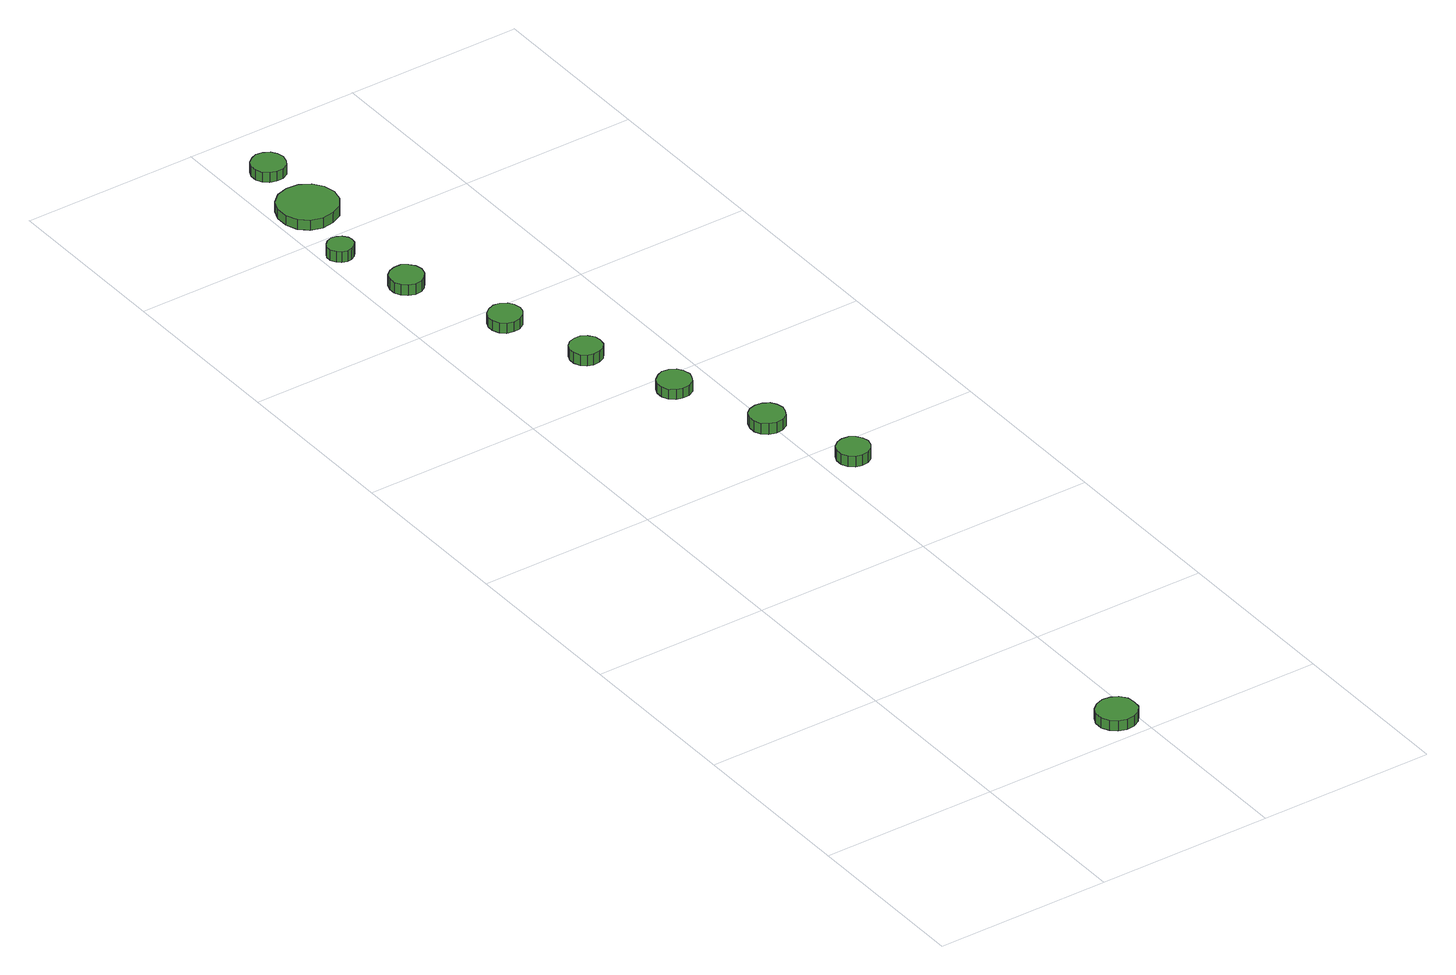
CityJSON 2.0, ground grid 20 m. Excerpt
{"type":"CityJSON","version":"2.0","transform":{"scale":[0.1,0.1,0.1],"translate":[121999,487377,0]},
"CityObjects":{
"tree1":{"type":"SolitaryVegetationObject","attributes":{"function":"something"},"geometry":[{"type":"MultiSurface","lod":"1","boundaries":[[[0,1,2,3,4,5,6,7,8,9,10,11,12,13,14]],[[15,16,17,18,19,20,21,22,23,24,25,26,27,28,29]],[[0,29,28,1]],[[1,28,27,2]],[[2,27,26,3]],[[3,26,25,4]],[[4,25,24,5]],[[5,24,23,6]],[[6,23,22,7]],[[7,22,21,8]],[[8,21,20,9]],[[9,20,19,10]],[[10,19,18,11]],[[11,18,17,12]],[[12,17,16,13]],[[13,16,15,14]],[[14,15,29,0]]]}]},
"tree2":{"type":"SolitaryVegetationObject","attributes":{"function":"something"},"geometry":[{"type":"MultiSurface","lod":"1","boundaries":[[[30,31,32,33,34,35,36,37,38,39,40,41,42,43,44]],[[45,46,47,48,49,50,51,52,53,54,55,56,57,58,59]],[[30,59,58,31]],[[31,58,57,32]],[[32,57,56,33]],[[33,56,55,34]],[[34,55,54,35]],[[35,54,53,36]],[[36,53,52,37]],[[37,52,51,38]],[[38,51,50,39]],[[39,50,49,40]],[[40,49,48,41]],[[41,48,47,42]],[[42,47,46,43]],[[43,46,45,44]],[[44,45,59,30]]]}]},
"tree3":{"type":"SolitaryVegetationObject","attributes":{"function":"something"},"geometry":[{"type":"MultiSurface","lod":"1","boundaries":[[[60,61,62,63,64,65,66,67,68,69,70,71,72,73,74]],[[75,76,77,78,79,80,81,82,83,84,85,86,87,88,89]],[[60,89,88,61]],[[61,88,87,62]],[[62,87,86,63]],[[63,86,85,64]],[[64,85,84,65]],[[65,84,83,66]],[[66,83,82,67]],[[67,82,81,68]],[[68,81,80,69]],[[69,80,79,70]],[[70,79,78,71]],[[71,78,77,72]],[[72,77,76,73]],[[73,76,75,74]],[[74,75,89,60]]]}]},
"tree4":{"type":"SolitaryVegetationObject","attributes":{"function":"something"},"geometry":[{"type":"MultiSurface","lod":"1","boundaries":[[[90,91,92,93,94,95,96,97,98,99,100,101,102,103,104]],[[105,106,107,108,109,110,111,112,113,114,115,116,117,118,119]],[[90,119,118,91]],[[91,118,117,92]],[[92,117,116,93]],[[93,116,115,94]],[[94,115,114,95]],[[95,114,113,96]],[[96,113,112,97]],[[97,112,111,98]],[[98,111,110,99]],[[99,110,109,100]],[[100,109,108,101]],[[101,108,107,102]],[[102,107,106,103]],[[103,106,105,104]],[[104,105,119,90]]]}]},
"tree5":{"type":"SolitaryVegetationObject","attributes":{"function":"something"},"geometry":[{"type":"MultiSurface","lod":"1","boundaries":[[[120,121,122,123,124,125,126,127,128,129,130,131,132,133,134]],[[135,136,137,138,139,140,141,142,143,144,145,146,147,148,149]],[[120,149,148,121]],[[121,148,147,122]],[[122,147,146,123]],[[123,146,145,124]],[[124,145,144,125]],[[125,144,143,126]],[[126,143,142,127]],[[127,142,141,128]],[[128,141,140,129]],[[129,140,139,130]],[[130,139,138,131]],[[131,138,137,132]],[[132,137,136,133]],[[133,136,135,134]],[[134,135,149,120]]]}]},
"tree6":{"type":"SolitaryVegetationObject","attributes":{"function":"something"},"geometry":[{"type":"MultiSurface","lod":"1","boundaries":[[[150,151,152,153,154,155,156,157,158,159,160,161,162,163,164]],[[165,166,167,168,169,170,171,172,173,174,175,176,177,178,179]],[[150,179,178,151]],[[151,178,177,152]],[[152,177,176,153]],[[153,176,175,154]],[[154,175,174,155]],[[155,174,173,156]],[[156,173,172,157]],[[157,172,171,158]],[[158,171,170,159]],[[159,170,169,160]],[[160,169,168,161]],[[161,168,167,162]],[[162,167,166,163]],[[163,166,165,164]],[[164,165,179,150]]]}]},
"tree7":{"type":"SolitaryVegetationObject","attributes":{"function":"something"},"geometry":[{"type":"MultiSurface","lod":"1","boundaries":[[[180,181,182,183,184,185,186,187,188,189,190,191,192,193,194]],[[195,196,197,198,199,200,201,202,203,204,205,206,207,208,209]],[[180,209,208,181]],[[181,208,207,182]],[[182,207,206,183]],[[183,206,205,184]],[[184,205,204,185]],[[185,204,203,186]],[[186,203,202,187]],[[187,202,201,188]],[[188,201,200,189]],[[189,200,199,190]],[[190,199,198,191]],[[191,198,197,192]],[[192,197,196,193]],[[193,196,195,194]],[[194,195,209,180]]]}]},
"tree8":{"type":"SolitaryVegetationObject","attributes":{"function":"something"},"geometry":[{"type":"MultiSurface","lod":"1","boundaries":[[[210,211,212,213,214,215,216,217,218,219,220,221,222,223,224]],[[225,226,227,228,229,230,231,232,233,234,235,236,237,238,239]],[[210,239,238,211]],[[211,238,237,212]],[[212,237,236,213]],[[213,236,235,214]],[[214,235,234,215]],[[215,234,233,216]],[[216,233,232,217]],[[217,232,231,218]],[[218,231,230,219]],[[219,230,229,220]],[[220,229,228,221]],[[221,228,227,222]],[[222,227,226,223]],[[223,226,225,224]],[[224,225,239,210]]]}]},
"tree9":{"type":"SolitaryVegetationObject","attributes":{"function":"something"},"geometry":[{"type":"MultiSurface","lod":"1","boundaries":[[[240,241,242,243,244,245,246,247,248,249,250,251,252,253,254]],[[255,256,257,258,259,260,261,262,263,264,265,266,267,268,269]],[[240,269,268,241]],[[241,268,267,242]],[[242,267,266,243]],[[243,266,265,244]],[[244,265,264,245]],[[245,264,263,246]],[[246,263,262,247]],[[247,262,261,248]],[[248,261,260,249]],[[249,260,259,250]],[[250,259,258,251]],[[251,258,257,252]],[[252,257,256,253]],[[253,256,255,254]],[[254,255,269,240]]]}]},
"tree10":{"type":"SolitaryVegetationObject","attributes":{"function":"something"},"geometry":[{"type":"MultiSurface","lod":"1","boundaries":[[[270,271,272,273,274,275,276,277,278,279,280,281,282,283,284]],[[285,286,287,288,289,290,291,292,293,294,295,296,297,298,299]],[[270,299,298,271]],[[271,298,297,272]],[[272,297,296,273]],[[273,296,295,274]],[[274,295,294,275]],[[275,294,293,276]],[[276,293,292,277]],[[277,292,291,278]],[[278,291,290,279]],[[279,290,289,280]],[[280,289,288,281]],[[281,288,287,282]],[[282,287,286,283]],[[283,286,285,284]],[[284,285,299,270]]]}]}
},
"vertices":[
[196,24,20],[195,33,20],[189,41,20],[181,45,20],[172,46,20],[163,43,20],[156,37,20],[152,29,20],[152,19,20],[156,11,20],[163,5,20],[172,2,20],[181,3,20],[189,7,20],[195,15,20],[195,15,8],[189,7,8],[181,3,8],[172,2,8],[163,5,8],[156,11,8],[152,19,8],[152,29,8],[156,37,8],[163,43,8],[172,46,8],[181,45,8],[189,41,8],[195,33,8],[196,24,8],
[62,1083,15],[60,1091,15],[55,1097,15],[49,1101,15],[41,1101,15],[34,1099,15],[28,1094,15],[25,1087,15],[25,1079,15],[28,1072,15],[34,1067,15],[41,1064,15],[49,1065,15],[55,1069,15],[60,1075,15],[60,1075,2],[55,1069,2],[49,1065,2],[41,1064,2],[34,1067,2],[28,1072,2],[25,1079,2],[25,1087,2],[28,1094,2],[34,1099,2],[41,1101,2],[49,1101,2],[55,1097,2],[60,1091,2],[62,1083,2],
[35,1167,15],[34,1172,15],[30,1177,15],[25,1180,15],[19,1181,15],[13,1179,15],[9,1175,15],[6,1170,15],[6,1164,15],[9,1158,15],[13,1154,15],[19,1152,15],[25,1153,15],[30,1156,15],[34,1161,15],[34,1161,2],[30,1156,2],[25,1153,2],[19,1152,2],[13,1154,2],[9,1158,2],[6,1164,2],[6,1170,2],[9,1175,2],[13,1179,2],[19,1181,2],[25,1180,2],[30,1177,2],[34,1172,2],[35,1167,2],
[105,971,13],[103,979,13],[99,985,13],[92,989,13],[85,990,13],[77,987,13],[71,982,13],[68,975,13],[68,968,13],[71,960,13],[77,955,13],[85,953,13],[92,954,13],[99,958,13],[103,964,13],[103,964,1],[99,958,1],[92,954,1],[85,953,1],[77,955,1],[71,960,1],[68,968,1],[68,975,1],[71,982,1],[77,987,1],[85,990,1],[92,989,1],[99,985,1],[103,979,1],[105,971,1],
[137,877,13],[136,884,13],[131,890,13],[125,894,13],[117,894,13],[110,892,13],[105,887,13],[102,880,13],[102,873,13],[105,866,13],[110,861,13],[117,859,13],[125,860,13],[131,863,13],[136,869,13],[136,869,0],[131,863,0],[125,860,0],[117,859,0],[110,861,0],[105,866,0],[102,873,0],[102,880,0],[105,887,0],[110,892,0],[117,894,0],[125,894,0],[131,890,0],[136,884,0],[137,877,0],
[176,775,13],[174,783,13],[170,789,13],[163,793,13],[155,794,13],[148,791,13],[142,786,13],[139,779,13],[139,771,13],[142,764,13],[148,759,13],[155,757,13],[163,757,13],[170,761,13],[174,768,13],[174,768,1],[170,761,1],[163,757,1],[155,757,1],[148,759,1],[142,764,1],[139,771,1],[139,779,1],[142,786,1],[148,791,1],[155,794,1],[163,793,1],[170,789,1],[174,783,1],[176,775,1],
[218,671,13],[216,679,13],[212,685,13],[205,689,13],[197,690,13],[189,688,13],[183,683,13],[180,675,13],[180,667,13],[183,660,13],[189,655,13],[197,652,13],[205,653,13],[212,657,13],[216,664,13],[216,664,0],[212,657,0],[205,653,0],[197,652,0],[189,655,0],[183,660,0],[180,667,0],[180,675,0],[183,683,0],[189,688,0],[197,690,0],[205,689,0],[212,685,0],[216,679,0],[218,671,0],
[253,571,14],[251,578,14],[247,584,14],[241,588,14],[233,589,14],[226,587,14],[220,582,14],[217,575,14],[217,567,14],[220,560,14],[226,555,14],[233,553,14],[241,554,14],[247,558,14],[251,564,14],[251,564,1],[247,558,1],[241,554,1],[233,553,1],[226,555,1],[220,560,1],[217,567,1],[217,575,1],[220,582,1],[226,587,1],[233,589,1],[241,588,1],[247,584,1],[251,578,1],[253,571,1],
[71,1249,14],[68,1262,14],[60,1273,14],[48,1280,14],[34,1281,14],[21,1277,14],[11,1268,14],[6,1256,14],[6,1242,14],[11,1229,14],[21,1220,14],[34,1216,14],[48,1218,14],[60,1224,14],[68,1235,14],[68,1235,2],[60,1224,2],[48,1218,2],[34,1216,2],[21,1220,2],[11,1229,2],[6,1242,2],[6,1256,2],[11,1268,2],[21,1277,2],[34,1281,2],[48,1280,2],[60,1273,2],[68,1262,2],[71,1249,2],
[66,1331,13],[64,1339,13],[60,1345,13],[53,1349,13],[45,1350,13],[38,1347,13],[32,1342,13],[29,1335,13],[29,1327,13],[32,1320,13],[38,1315,13],[45,1313,13],[53,1313,13],[60,1317,13],[64,1323,13],[64,1323,1],[60,1317,1],[53,1313,1],[45,1313,1],[38,1315,1],[32,1320,1],[29,1327,1],[29,1335,1],[32,1342,1],[38,1347,1],[45,1350,1],[53,1349,1],[60,1345,1],[64,1339,1],[66,1331,1]
]}
